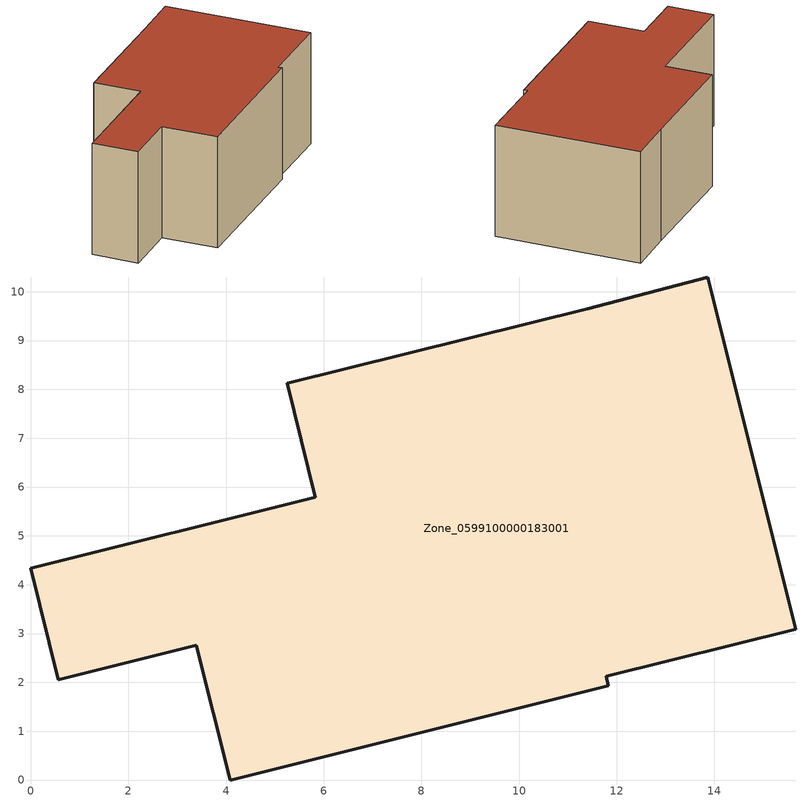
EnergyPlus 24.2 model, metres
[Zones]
Zone_0599100000183001
 floor ground (C_G): 11.78,2.12 11.83,1.93 4.08,0 3.39,2.76 0.56,2.05 0,4.34 5.83,5.79 5.25,8.12 11.4,9.65 13.87,10.3 15.66,3.09 z0
 wall outside (C_F): 0.56,2.05 3.39,2.76 4.08,0 11.83,1.93 11.78,2.12 15.66,3.09 13.87,10.3 11.4,9.65 5.25,8.12 5.83,5.79 0,4.34 0.56,2.05 z0:5.84
 roof outside (C_R): 5.83,5.79 0,4.34 0.56,2.05 3.39,2.76 4.08,0 11.83,1.93 11.78,2.12 15.66,3.09 13.87,10.3 11.4,9.65 5.25,8.12 z5.84
[BUILDING]
Pand.0599100000183001: North Axis=0; Terrain=City; Loads Convergence Tolerance Value=0.04; Temperature Convergence Tolerance Value=0.4; Solar Distribution=FullExterior; Maximum Number of Warmup Days=25; Minimum Number of Warmup Days=1
[Site:Location]
Rotterdam.The.Hague.AP_ZH_NLD Design_Conditions: Latitude=51.96; Longitude=4.45; Time Zone=1; Elevation=-4.5
[SITE:GROUNDTEMPERATURE:BUILDINGSURFACE]
18, 18, 18, 18, 18, 18, 18, 18, 18, 18, 18, 18
[MATERIAL] Thermal Absorptance=0.9; Solar Absorptance=0.7; Visible Absorptance=0.7
Name | Roughness | Thickness | Conductivity | Density | Specific Heat
G.TC.1965-1974 | MediumSmooth | 0.15 | 0.882353 | 540 | 1210
F.TC.1965-1974 | Rough | 0.3 | 0.697674 | 1920 | 840
R.TC.1965-1974 | MediumRough | 0.2 | 0.232558 | 1500 | 1000
[CONSTRUCTION]
C_G: G.TC.1965-1974
C_F: F.TC.1965-1974
C_R: R.TC.1965-1974
[ZONE]
Zone_0599100000183001: Type=1; Multiplier=1; Ceiling Height=Autocalculate; Volume=Autocalculate; Floor Area=autocalculate; Part of Total Floor Area=Yes
[ZONEINFILTRATION:DESIGNFLOWRATE]
Infil_Zone_0599100000183001: Zone or ZoneList or Space or SpaceList=Zone_0599100000183001; Schedule=AlwaysOn; Design Flow Rate Calculation Method=Flow/Area; Flow Rate per Floor Area=0.003; Constant Term Coefficient=1; Temperature Term Coefficient=0; Velocity Term Coefficient=0; Velocity Squared Term Coefficient=0
[HVACTEMPLATE:ZONE:IDEALLOADSAIRSYSTEM]
Zone_0599100000183001: Maximum Heating Supply Air Temperature=50; Minimum Cooling Supply Air Temperature=13; Maximum Heating Supply Air Humidity Ratio=0.0156; Minimum Cooling Supply Air Humidity Ratio=0.0077; Heating Limit=NoLimit; Cooling Limit=NoLimit; Dehumidification Control Type=ConstantSensibleHeatRatio; Cooling Sensible Heat Ratio=0.7; Dehumidification Setpoint=60; Humidification Control Type=None; Humidification Setpoint=30; Outdoor Air Method=None; Outdoor Air Flow Rate per Person=0.00944; Outdoor Air Flow Rate per Zone Floor Area=0; Outdoor Air Flow Rate per Zone=0; Demand Controlled Ventilation Type=None; Outdoor Air Economizer Type=NoEconomizer; Heat Recovery Type=None; Sensible Heat Recovery Effectiveness=0.7; Latent Heat Recovery Effectiveness=0.65
[ZONECONTROL:THERMOSTAT]
ThermostatControl_Zone_0599100000183001: Zone or ZoneList=Zone_0599100000183001; Control Type Schedule=DualSetpointControlType; Control 1=Thermostat_Zone_0599100000183001; Temperature Difference Between Cutout And Setpoint=0
[THERMOSTATSETPOINT:DUALSETPOINT]
Thermostat_Zone_0599100000183001: Heating Setpoint Temperature Schedule=HeatingSetpoint_Zone_0599100000183001; Cooling Setpoint Temperature Schedule=CoolingSetpoint_Zone_0599100000183001
[SCHEDULE:COMPACT]
HeatingSetpoint_Zone_0599100000183001: Through: 12/31, For: AllDays, Until: 24:00, 21
CoolingSetpoint_Zone_0599100000183001: Through: 12/31, For: AllDays, Until: 24:00, 24
DualSetpointControlType: Through: 12/31, For: AllDays, Until: 24:00, 4
AlwaysOn: Through: 12/31, For: AllDays, Until: 24:00, 1
